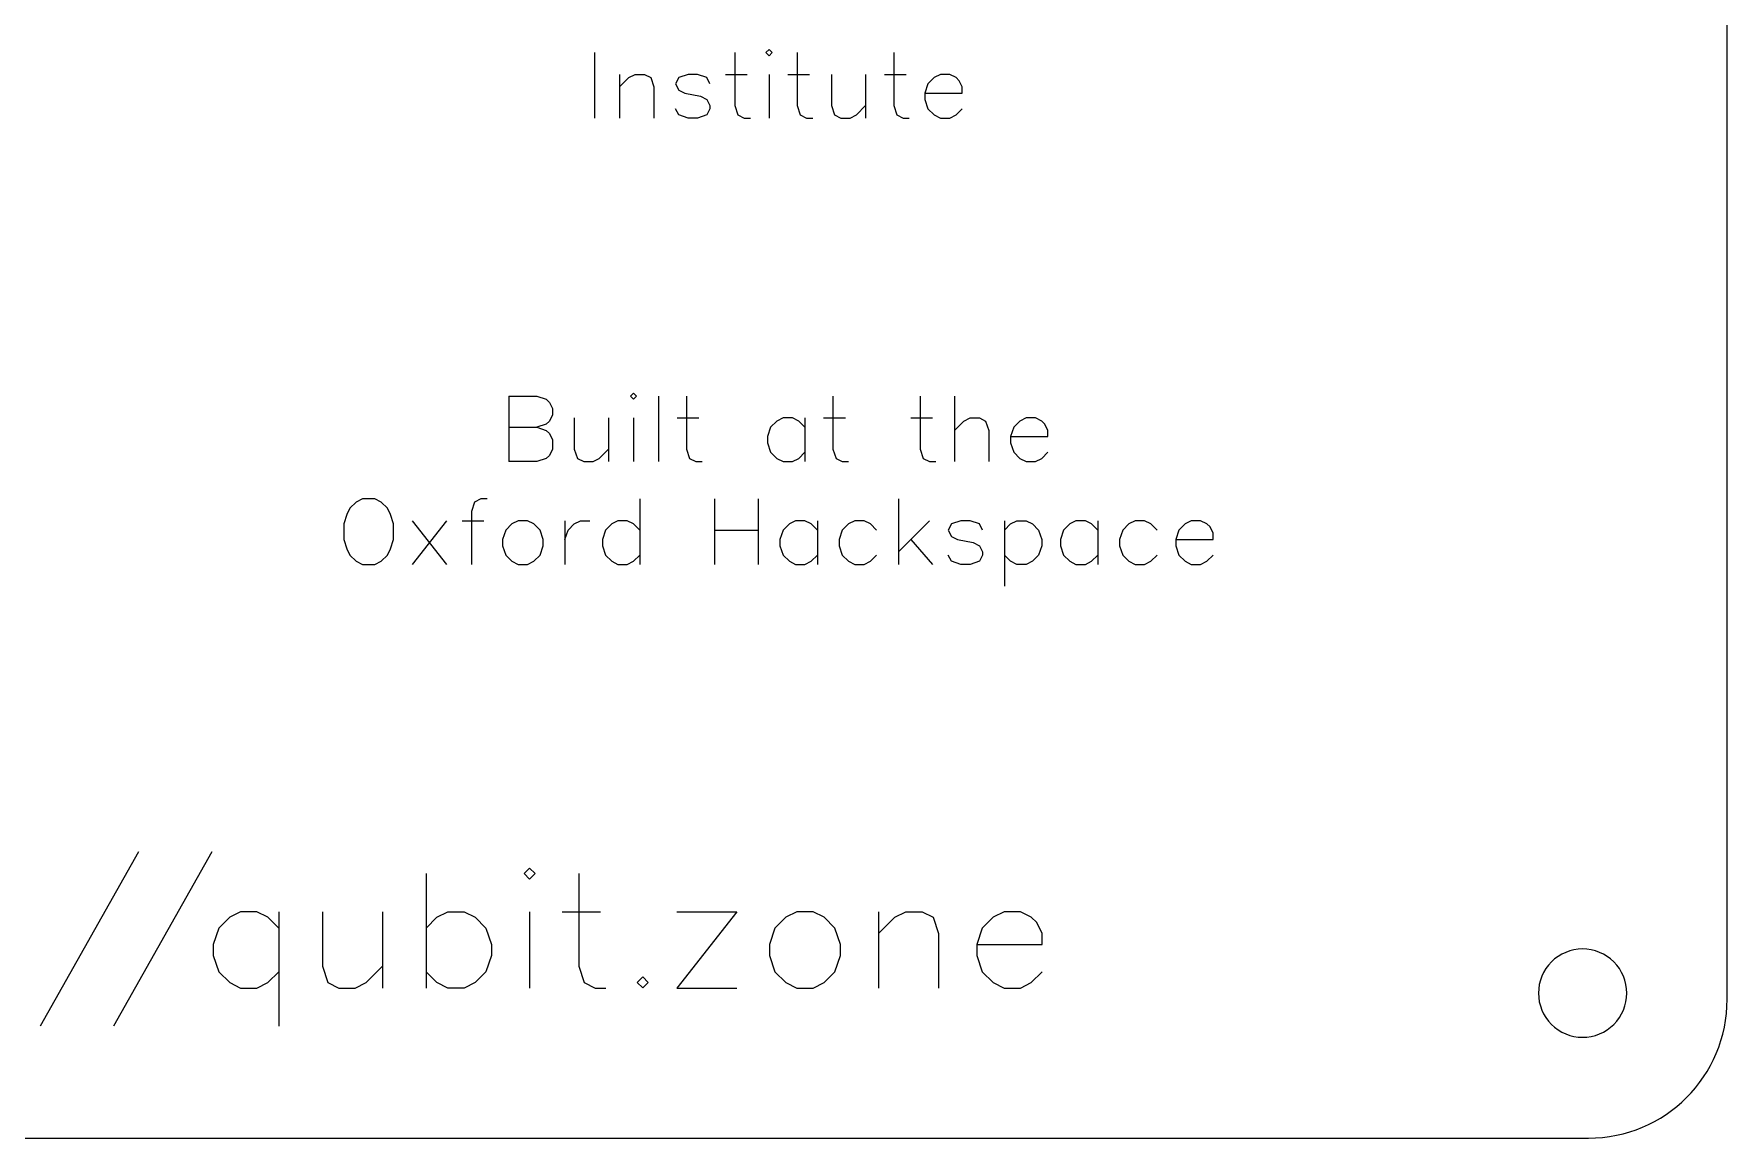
# Model space of a CAD drawing. Extents: x 0 to 398, y 0 to 77.
# Drawn here: x 336.9 to 398.2, y 0 to 40 of the extents above; entities that cross this region are included whole.
import ezdxf

# ---------------------------------------------------------------- set-up
doc = ezdxf.new("R2010")
doc.units = 0
doc.layers.get('0').update_dxf_attribs({"true_color": 0xffffff})

msp = doc.modelspace()

# ---------------------------------------------------------------- linework, layer by layer
at = {"color": 1, "true_color": 0xff0000}
for p, q in [((398.238, 5.033), (398.238, 71.667)), ((394.602, 5.254), (394.602, 5.254)), ((303.703, 0), (393.212, 0))]:
    msp.add_line(p, q, dxfattribs=at)
at = {"color": 7, "true_color": 0xffffff}
for p, q in [((357.207, 39.329), (357.207, 36.959)), ((362.287, 39.329), (362.287, 37.41)), ((363.529, 39.442), (363.416, 39.329)), ((363.416, 39.329), (363.529, 39.217)), ((363.642, 39.329), (363.529, 39.442)), ((363.529, 39.217), (363.642, 39.329)), ((364.545, 39.329), (364.545, 37.41)), ((368.044, 39.329), (368.044, 37.41)), ((358.11, 38.539), (358.11, 36.959)), ((358.11, 38.088), (358.449, 38.426)), ((358.449, 38.426), (358.675, 38.539)), ((358.675, 38.539), (359.013, 38.539)), ((359.013, 38.539), (359.239, 38.426)), ((359.239, 38.426), (359.352, 38.088)), ((359.352, 38.088), (359.352, 36.959)), ((360.255, 38.426), (360.142, 38.201)), ((360.142, 38.201), (360.255, 37.975)), ((360.594, 38.539), (360.255, 38.426)), ((360.932, 38.539), (360.594, 38.539)), ((361.271, 38.426), (360.932, 38.539)), ((361.384, 38.201), (361.271, 38.426)), ((361.948, 38.539), (362.739, 38.539)), ((363.529, 38.539), (363.529, 36.959)), ((364.206, 38.539), (364.996, 38.539)), ((365.787, 38.539), (365.787, 37.41)), ((367.028, 38.539), (367.028, 36.959)), ((367.706, 38.539), (368.496, 38.539)), ((369.286, 38.201), (369.173, 37.862)), ((369.512, 38.426), (369.286, 38.201)), ((369.738, 38.539), (369.512, 38.426)), ((370.076, 38.539), (369.738, 38.539)), ((370.302, 38.426), (370.076, 38.539)), ((370.415, 38.313), (370.302, 38.426)), ((370.528, 38.088), (370.415, 38.313)), ((370.528, 37.862), (370.528, 38.088)), ((360.255, 37.975), (360.481, 37.862)), ((360.481, 37.862), (361.045, 37.749)), ((361.045, 37.749), (361.271, 37.636)), ((361.271, 37.636), (361.384, 37.41)), ((369.173, 37.862), (370.528, 37.862)), ((369.173, 37.862), (369.173, 37.636)), ((369.173, 37.636), (369.286, 37.297)), ((360.255, 37.072), (360.142, 37.297)), ((360.594, 36.959), (360.255, 37.072)), ((360.932, 36.959), (360.594, 36.959)), ((361.271, 37.072), (360.932, 36.959)), ((361.384, 37.297), (361.271, 37.072)), ((361.384, 37.41), (361.384, 37.297)), ((362.287, 37.41), (362.4, 37.072)), ((362.4, 37.072), (362.626, 36.959)), ((362.626, 36.959), (362.851, 36.959)), ((364.545, 37.41), (364.658, 37.072)), ((364.658, 37.072), (364.883, 36.959)), ((364.883, 36.959), (365.109, 36.959)), ((365.787, 37.41), (365.899, 37.072)), ((365.899, 37.072), (366.125, 36.959)), ((366.125, 36.959), (366.464, 36.959)), ((366.464, 36.959), (366.69, 37.072)), ((366.69, 37.072), (367.028, 37.41)), ((368.044, 37.41), (368.157, 37.072)), ((368.157, 37.072), (368.383, 36.959)), ((368.383, 36.959), (368.609, 36.959)), ((369.286, 37.297), (369.512, 37.072)), ((369.512, 37.072), (369.738, 36.959)), ((369.738, 36.959), (370.076, 36.959)), ((370.076, 36.959), (370.302, 37.072)), ((370.302, 37.072), (370.528, 37.297)), ((358.618, 26.997), (358.505, 26.884)), ((358.731, 26.884), (358.618, 26.997)), ((354.103, 26.884), (354.103, 24.514)), ((354.103, 26.884), (355.119, 26.884)), ((355.119, 26.884), (355.457, 26.771)), ((355.457, 26.771), (355.57, 26.659)), ((355.57, 26.659), (355.683, 26.433)), ((355.683, 26.433), (355.683, 26.207)), ((358.505, 26.884), (358.618, 26.771)), ((358.618, 26.771), (358.731, 26.884)), ((359.521, 26.884), (359.521, 24.514)), ((360.537, 26.884), (360.537, 24.965)), ((365.843, 26.884), (365.843, 24.965)), ((369.004, 26.884), (369.004, 24.965)), ((370.246, 26.884), (370.246, 24.514)), ((355.457, 25.868), (355.119, 25.755)), ((355.57, 25.981), (355.457, 25.868)), ((355.683, 26.207), (355.57, 25.981)), ((356.473, 26.094), (356.473, 24.965)), ((357.715, 26.094), (357.715, 24.514)), ((358.618, 26.094), (358.618, 24.514)), ((360.199, 26.094), (360.989, 26.094)), ((363.811, 25.981), (363.585, 25.755)), ((364.037, 26.094), (363.811, 25.981)), ((364.375, 26.094), (364.037, 26.094)), ((364.601, 25.981), (364.375, 26.094)), ((364.827, 25.755), (364.601, 25.981)), ((364.827, 26.094), (364.827, 24.514)), ((365.504, 26.094), (366.295, 26.094)), ((368.665, 26.094), (369.455, 26.094)), ((370.246, 25.643), (370.584, 25.981)), ((370.584, 25.981), (370.81, 26.094)), ((370.81, 26.094), (371.149, 26.094)), ((371.149, 26.094), (371.375, 25.981)), ((371.375, 25.981), (371.487, 25.643)), ((372.616, 25.981), (372.391, 25.755)), ((372.842, 26.094), (372.616, 25.981)), ((373.181, 26.094), (372.842, 26.094)), ((373.407, 25.981), (373.181, 26.094)), ((373.519, 25.868), (373.407, 25.981)), ((373.632, 25.643), (373.519, 25.868)), ((354.103, 25.755), (355.119, 25.755)), ((355.119, 25.755), (355.457, 25.643)), ((355.457, 25.643), (355.57, 25.53)), ((355.57, 25.53), (355.683, 25.304)), ((355.683, 25.304), (355.683, 24.965)), ((363.585, 25.755), (363.472, 25.417)), ((363.472, 25.417), (363.472, 25.191)), ((363.472, 25.191), (363.585, 24.852)), ((371.487, 25.643), (371.487, 24.514)), ((372.391, 25.755), (372.278, 25.417)), ((372.278, 25.417), (373.632, 25.417)), ((372.278, 25.417), (372.278, 25.191)), ((372.278, 25.191), (372.391, 24.852)), ((373.632, 25.417), (373.632, 25.643)), ((355.457, 24.627), (355.119, 24.514)), ((355.57, 24.739), (355.457, 24.627)), ((355.683, 24.965), (355.57, 24.739)), ((356.473, 24.965), (356.586, 24.627)), ((356.586, 24.627), (356.812, 24.514)), ((357.151, 24.514), (357.376, 24.627)), ((357.376, 24.627), (357.715, 24.965)), ((360.537, 24.965), (360.65, 24.627)), ((360.65, 24.627), (360.876, 24.514)), ((363.585, 24.852), (363.811, 24.627)), ((363.811, 24.627), (364.037, 24.514)), ((364.375, 24.514), (364.601, 24.627)), ((364.601, 24.627), (364.827, 24.852)), ((365.843, 24.965), (365.956, 24.627)), ((365.956, 24.627), (366.182, 24.514)), ((369.004, 24.965), (369.117, 24.627)), ((369.117, 24.627), (369.343, 24.514)), ((372.391, 24.852), (372.616, 24.627)), ((372.616, 24.627), (372.842, 24.514)), ((373.181, 24.514), (373.407, 24.627)), ((373.407, 24.627), (373.632, 24.852)), ((355.119, 24.514), (354.103, 24.514)), ((356.812, 24.514), (357.151, 24.514)), ((360.876, 24.514), (361.102, 24.514)), ((364.037, 24.514), (364.375, 24.514)), ((366.182, 24.514), (366.407, 24.514)), ((369.343, 24.514), (369.568, 24.514)), ((372.842, 24.514), (373.181, 24.514)), ((348.345, 22.82), (348.232, 22.594)), ((348.571, 23.046), (348.345, 22.82)), ((348.797, 23.159), (348.571, 23.046)), ((349.248, 23.159), (348.797, 23.159)), ((349.474, 23.046), (349.248, 23.159)), ((349.7, 22.82), (349.474, 23.046)), ((349.813, 22.594), (349.7, 22.82)), ((352.861, 23.046), (352.748, 22.707)), ((352.748, 22.707), (352.748, 20.788)), ((353.087, 23.159), (352.861, 23.046)), ((353.312, 23.159), (353.087, 23.159)), ((358.844, 23.159), (358.844, 20.788)), ((361.553, 23.159), (361.553, 20.788)), ((363.134, 23.159), (363.134, 20.788)), ((368.214, 23.159), (368.214, 20.788)), ((348.232, 22.594), (348.119, 22.256)), ((348.119, 22.256), (348.119, 21.691)), ((349.926, 22.256), (349.813, 22.594)), ((349.926, 21.691), (349.926, 22.256)), ((350.603, 22.369), (351.845, 20.788)), ((351.845, 22.369), (350.603, 20.788)), ((352.409, 22.369), (353.199, 22.369)), ((354.215, 22.256), (353.99, 22.03)), ((354.441, 22.369), (354.215, 22.256)), ((354.78, 22.369), (354.441, 22.369)), ((355.006, 22.256), (354.78, 22.369)), ((355.231, 22.03), (355.006, 22.256)), ((356.135, 22.369), (356.135, 20.788)), ((356.247, 22.03), (356.473, 22.256)), ((356.473, 22.256), (356.699, 22.369)), ((356.699, 22.369), (357.038, 22.369)), ((357.828, 22.256), (357.602, 22.03)), ((358.054, 22.369), (357.828, 22.256)), ((358.392, 22.369), (358.054, 22.369)), ((358.618, 22.256), (358.392, 22.369)), ((358.844, 22.03), (358.618, 22.256)), ((364.263, 22.256), (364.037, 22.03)), ((364.488, 22.369), (364.263, 22.256)), ((364.827, 22.369), (364.488, 22.369)), ((365.053, 22.256), (364.827, 22.369)), ((365.279, 22.03), (365.053, 22.256)), ((365.279, 22.369), (365.279, 20.788)), ((366.407, 22.256), (366.182, 22.03)), ((366.633, 22.369), (366.407, 22.256)), ((366.972, 22.369), (366.633, 22.369)), ((367.198, 22.256), (366.972, 22.369)), ((367.423, 22.03), (367.198, 22.256)), ((369.343, 22.369), (368.214, 21.24)), ((370.133, 22.256), (370.02, 22.03)), ((370.471, 22.369), (370.133, 22.256)), ((370.81, 22.369), (370.471, 22.369)), ((371.149, 22.256), (370.81, 22.369)), ((371.262, 22.03), (371.149, 22.256)), ((372.052, 22.369), (372.052, 19.998)), ((372.052, 22.03), (372.278, 22.256)), ((372.278, 22.256), (372.503, 22.369)), ((372.503, 22.369), (372.842, 22.369)), ((372.842, 22.369), (373.068, 22.256)), ((373.068, 22.256), (373.294, 22.03)), ((374.423, 22.256), (374.197, 22.03)), ((374.648, 22.369), (374.423, 22.256)), ((374.987, 22.369), (374.648, 22.369)), ((375.213, 22.256), (374.987, 22.369)), ((375.439, 22.03), (375.213, 22.256)), ((375.439, 22.369), (375.439, 20.788)), ((376.567, 22.256), (376.342, 22.03)), ((376.793, 22.369), (376.567, 22.256)), ((377.132, 22.369), (376.793, 22.369)), ((377.358, 22.256), (377.132, 22.369)), ((377.583, 22.03), (377.358, 22.256)), ((378.599, 22.256), (378.374, 22.03)), ((378.825, 22.369), (378.599, 22.256)), ((379.164, 22.369), (378.825, 22.369)), ((379.39, 22.256), (379.164, 22.369)), ((379.503, 22.143), (379.39, 22.256)), ((379.615, 21.917), (379.503, 22.143)), ((348.119, 21.691), (348.232, 21.353)), ((349.813, 21.353), (349.926, 21.691)), ((353.99, 22.03), (353.877, 21.691)), ((353.877, 21.691), (353.877, 21.466)), ((355.344, 21.691), (355.231, 22.03)), ((355.344, 21.466), (355.344, 21.691)), ((356.135, 21.691), (356.247, 22.03)), ((357.602, 22.03), (357.489, 21.691)), ((357.489, 21.691), (357.489, 21.466)), ((361.553, 22.03), (363.134, 22.03)), ((364.037, 22.03), (363.924, 21.691)), ((363.924, 21.691), (363.924, 21.466)), ((366.182, 22.03), (366.069, 21.691)), ((366.069, 21.691), (366.069, 21.466)), ((368.665, 21.691), (369.455, 20.788)), ((370.02, 22.03), (370.133, 21.804)), ((370.133, 21.804), (370.359, 21.691)), ((370.359, 21.691), (370.923, 21.578)), ((370.923, 21.578), (371.149, 21.466)), ((373.294, 22.03), (373.407, 21.691)), ((373.407, 21.691), (373.407, 21.466)), ((374.197, 22.03), (374.084, 21.691)), ((374.084, 21.691), (374.084, 21.466)), ((376.342, 22.03), (376.229, 21.691)), ((376.229, 21.691), (376.229, 21.466)), ((378.374, 22.03), (378.261, 21.691)), ((378.261, 21.691), (379.615, 21.691)), ((378.261, 21.691), (378.261, 21.466)), ((379.615, 21.691), (379.615, 21.917)), ((348.232, 21.353), (348.345, 21.127)), ((348.345, 21.127), (348.571, 20.901)), ((348.571, 20.901), (348.797, 20.788)), ((349.248, 20.788), (349.474, 20.901)), ((349.474, 20.901), (349.7, 21.127)), ((349.7, 21.127), (349.813, 21.353)), ((353.877, 21.466), (353.99, 21.127)), ((353.99, 21.127), (354.215, 20.901)), ((354.215, 20.901), (354.441, 20.788)), ((354.78, 20.788), (355.006, 20.901)), ((355.006, 20.901), (355.231, 21.127)), ((355.231, 21.127), (355.344, 21.466)), ((357.489, 21.466), (357.602, 21.127)), ((357.602, 21.127), (357.828, 20.901)), ((357.828, 20.901), (358.054, 20.788)), ((358.392, 20.788), (358.618, 20.901)), ((358.618, 20.901), (358.844, 21.127)), ((363.924, 21.466), (364.037, 21.127)), ((364.037, 21.127), (364.263, 20.901)), ((364.263, 20.901), (364.488, 20.788)), ((364.827, 20.788), (365.053, 20.901)), ((365.053, 20.901), (365.279, 21.127)), ((366.069, 21.466), (366.182, 21.127)), ((366.182, 21.127), (366.407, 20.901)), ((366.407, 20.901), (366.633, 20.788)), ((366.972, 20.788), (367.198, 20.901)), ((367.198, 20.901), (367.423, 21.127)), ((370.133, 20.901), (370.02, 21.127)), ((370.471, 20.788), (370.133, 20.901)), ((371.149, 20.901), (370.81, 20.788)), ((371.149, 21.466), (371.262, 21.24)), ((371.262, 21.127), (371.149, 20.901)), ((371.262, 21.24), (371.262, 21.127)), ((372.278, 20.901), (372.052, 21.127)), ((372.503, 20.788), (372.278, 20.901)), ((373.068, 20.901), (372.842, 20.788)), ((373.294, 21.127), (373.068, 20.901)), ((373.407, 21.466), (373.294, 21.127)), ((374.084, 21.466), (374.197, 21.127)), ((374.197, 21.127), (374.423, 20.901)), ((374.423, 20.901), (374.648, 20.788)), ((374.987, 20.788), (375.213, 20.901)), ((375.213, 20.901), (375.439, 21.127)), ((376.229, 21.466), (376.342, 21.127)), ((376.342, 21.127), (376.567, 20.901)), ((376.567, 20.901), (376.793, 20.788)), ((377.132, 20.788), (377.358, 20.901)), ((377.358, 20.901), (377.583, 21.127)), ((378.261, 21.466), (378.374, 21.127)), ((378.374, 21.127), (378.599, 20.901)), ((378.599, 20.901), (378.825, 20.788)), ((379.164, 20.788), (379.39, 20.901)), ((379.39, 20.901), (379.615, 21.127)), ((348.797, 20.788), (349.248, 20.788)), ((354.441, 20.788), (354.78, 20.788)), ((358.054, 20.788), (358.392, 20.788)), ((364.488, 20.788), (364.827, 20.788)), ((366.633, 20.788), (366.972, 20.788)), ((370.81, 20.788), (370.471, 20.788)), ((372.842, 20.788), (372.503, 20.788)), ((374.648, 20.788), (374.987, 20.788)), ((376.793, 20.788), (377.132, 20.788)), ((378.825, 20.788), (379.164, 20.788)), ((340.683, 10.377), (337.127, 4.055)), ((343.336, 10.377), (339.78, 4.055)), ((351.1, 9.587), (351.1, 5.438)), ((354.853, 9.784), (354.656, 9.587)), ((354.656, 9.587), (354.853, 9.389)), ((355.051, 9.587), (354.853, 9.784)), ((354.853, 9.389), (355.051, 9.587)), ((356.631, 9.587), (356.631, 6.228)), ((343.988, 8.006), (343.592, 7.611)), ((344.383, 8.204), (343.988, 8.006)), ((344.975, 8.204), (344.383, 8.204)), ((345.37, 8.006), (344.975, 8.204)), ((345.766, 7.611), (345.37, 8.006)), ((345.766, 8.204), (345.766, 4.055)), ((347.346, 8.204), (347.346, 6.228)), ((349.519, 8.204), (349.519, 5.438)), ((351.1, 7.611), (351.495, 8.006)), ((351.495, 8.006), (351.89, 8.204)), ((351.89, 8.204), (352.482, 8.204)), ((352.482, 8.204), (352.878, 8.006)), ((352.878, 8.006), (353.273, 7.611)), ((354.853, 8.204), (354.853, 5.438)), ((356.038, 8.204), (357.421, 8.204)), ((362.36, 8.204), (360.187, 5.438)), ((360.187, 8.204), (362.36, 8.204)), ((364.138, 8.006), (363.743, 7.611)), ((364.533, 8.204), (364.138, 8.006)), ((365.126, 8.204), (364.533, 8.204)), ((365.521, 8.006), (365.126, 8.204)), ((365.916, 7.611), (365.521, 8.006)), ((367.497, 8.204), (367.497, 5.438)), ((367.497, 7.413), (368.089, 8.006)), ((368.089, 8.006), (368.484, 8.204)), ((368.484, 8.204), (369.077, 8.204)), ((369.077, 8.204), (369.472, 8.006)), ((369.472, 8.006), (369.67, 7.413)), ((371.645, 8.006), (371.25, 7.611)), ((372.04, 8.204), (371.645, 8.006)), ((372.633, 8.204), (372.04, 8.204)), ((373.028, 8.006), (372.633, 8.204)), ((373.226, 7.809), (373.028, 8.006)), ((343.592, 7.611), (343.395, 7.018)), ((353.273, 7.611), (353.47, 7.018)), ((363.743, 7.611), (363.546, 7.018)), ((366.114, 7.018), (365.916, 7.611)), ((369.67, 7.413), (369.67, 5.438)), ((371.25, 7.611), (371.053, 7.018)), ((373.423, 7.413), (373.226, 7.809)), ((373.423, 7.018), (373.423, 7.413)), ((343.395, 7.018), (343.395, 6.623)), ((353.47, 7.018), (353.47, 6.623)), ((363.546, 7.018), (363.546, 6.623)), ((366.114, 6.623), (366.114, 7.018)), ((371.053, 7.018), (373.423, 7.018)), ((371.053, 7.018), (371.053, 6.623)), ((343.395, 6.623), (343.592, 6.031)), ((347.346, 6.228), (347.544, 5.635)), ((348.926, 5.635), (349.519, 6.228)), ((353.47, 6.623), (353.273, 6.031)), ((356.631, 6.228), (356.829, 5.635)), ((363.546, 6.623), (363.743, 6.031)), ((365.916, 6.031), (366.114, 6.623)), ((371.053, 6.623), (371.25, 6.031)), ((343.592, 6.031), (343.988, 5.635)), ((343.988, 5.635), (344.383, 5.438)), ((344.975, 5.438), (345.37, 5.635)), ((345.37, 5.635), (345.766, 6.031)), ((347.544, 5.635), (347.939, 5.438)), ((348.531, 5.438), (348.926, 5.635)), ((351.495, 5.635), (351.1, 6.031)), ((351.89, 5.438), (351.495, 5.635)), ((352.878, 5.635), (352.482, 5.438)), ((353.273, 6.031), (352.878, 5.635)), ((356.829, 5.635), (357.224, 5.438)), ((358.95, 5.841), (358.753, 5.643)), ((358.753, 5.643), (358.95, 5.446)), ((359.148, 5.643), (358.95, 5.841)), ((358.95, 5.446), (359.148, 5.643)), ((363.743, 6.031), (364.138, 5.635)), ((364.138, 5.635), (364.533, 5.438)), ((365.126, 5.438), (365.521, 5.635)), ((365.521, 5.635), (365.916, 6.031)), ((371.25, 6.031), (371.645, 5.635)), ((371.645, 5.635), (372.04, 5.438)), ((372.633, 5.438), (373.028, 5.635)), ((373.028, 5.635), (373.423, 6.031)), ((344.383, 5.438), (344.975, 5.438)), ((347.939, 5.438), (348.531, 5.438)), ((352.482, 5.438), (351.89, 5.438)), ((357.224, 5.438), (357.619, 5.438)), ((360.187, 5.438), (362.36, 5.438)), ((364.533, 5.438), (365.126, 5.438)), ((372.04, 5.438), (372.633, 5.438))]:
    msp.add_line(p, q, dxfattribs=at)
at = {"color": 1, "true_color": 0xff0000}
for points in [[(393.002, 6.854), (392.577, 6.854), (392.17, 6.685), (391.87, 6.385)], [(394.133, 6.385), (393.833, 6.685), (393.426, 6.854), (393.002, 6.854)], [(391.87, 6.385), (391.57, 6.085), (391.402, 5.678), (391.402, 5.254)], [(394.602, 5.254), (394.602, 5.678), (394.433, 6.085), (394.133, 6.385)], [(391.402, 5.254), (391.402, 4.829), (391.57, 4.422), (391.87, 4.122)], [(393.212, 0), (395.996, 0), (398.238, 2.245), (398.238, 5.033)], [(394.133, 4.122), (394.433, 4.422), (394.602, 4.829), (394.602, 5.254)], [(391.87, 4.122), (392.17, 3.822), (392.577, 3.654), (393.002, 3.654)], [(393.002, 3.654), (393.426, 3.654), (393.833, 3.822), (394.133, 4.122)]]:
    msp.add_open_spline(points, degree=3, dxfattribs=at)

doc.saveas('drawing.dxf')
